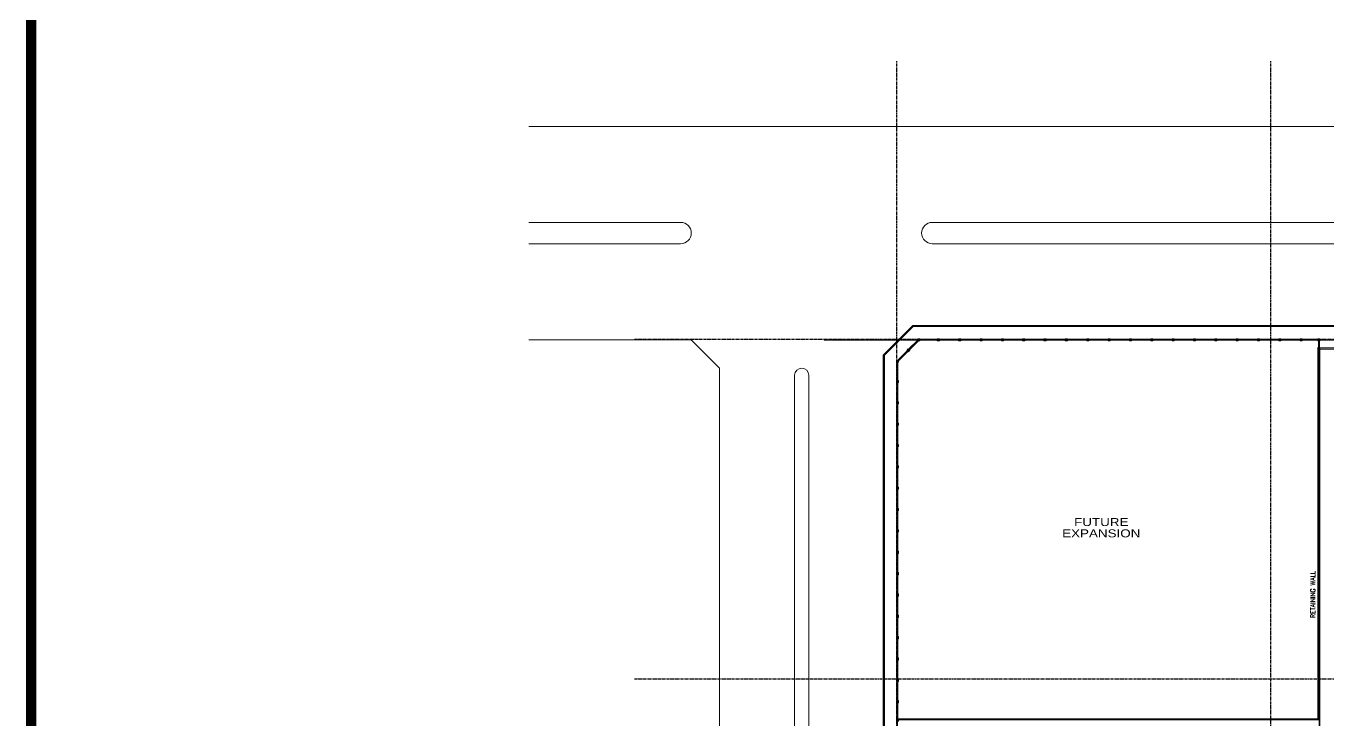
# Model space of a CAD drawing. Header units: inches. Extents: x 6239 to 53413, y 2109 to 35141.
# Drawn here: x 48160 to 49962, y 7238 to 8198 of the extents above; entities that cross this region are included whole.
import ezdxf
from ezdxf.enums import TextEntityAlignment as Align

# ---------------------------------------------------------------- set-up
doc = ezdxf.new("R2010")
doc.units = ezdxf.units.IN
doc.header["$MEASUREMENT"] = 0
doc.linetypes.add('CENTER', pattern=[2, 1.25, -0.25, 0.25, -0.25])
doc.linetypes.add('CENTERX2', pattern=[4, 2.5, -0.5, 0.5, -0.5])
for name, color, linetype in [('AR-AXIS', 9, 'CENTERX2'), ('AR-SHEET-NM', 4, 'Continuous'), ('BLDG. TXT', 3, 'Continuous'), ('CURB-2', 8, 'Continuous'), ('FRAME', 6, 'Continuous'), ('PROPERTY LINE', 3, 'CENTER')]:
    doc.layers.add(name, color=color, linetype=linetype)
for name, color, linetype, lineweight in [('COL', 4, 'Continuous', 18), ('COLHAT', 8, 'Continuous', 18), ('CURVE', 8, 'Continuous', 18), ('FENCEWALL', 4, 'Continuous', 18), ('RAILING', 1, 'Continuous', 18), ('schematic lines', 110, 'Continuous', 25), ('WALL2', 4, 'Continuous', 18)]:
    doc.layers.add(name, color=color, linetype=linetype, lineweight=lineweight)
doc.styles.add('logo-eng', font='arial.ttf', dxfattribs={"height": 600})
doc.styles.add('ROMANS', font='romans.shx', dxfattribs={"width": 0.85})

# ---------------------------------------------------------------- blocks, each defined once
blk = doc.blocks.new('AHHMS TEMPLATE')
at = {"layer": 'COLHAT'}
h = blk.add_hatch(dxfattribs=at)
h.set_pattern_fill('ANSI31', color=8, scale=0.184599, style=0)
h.set_pattern_definition([(135, (-1482491.77186, 34812.915), (0.4144367825, 0.4144367825), [])])
h.paths.add_polyline_path([(-1492442.6, 84579.9), (-1492442.6, 84576.2), (-1492438.9, 84576.2), (-1492438.9, 84579.9)])
h = blk.add_hatch(dxfattribs=at)
h.set_pattern_fill('ANSI31', color=8, scale=0.184599, style=0)
h.set_pattern_definition([(135, (-1482457.9287, 34812.915), (0.4144367825, 0.4144367825), [])])
h.paths.add_polyline_path([(-1492408.8, 84579.9), (-1492408.8, 84576.2), (-1492405.1, 84576.2), (-1492405.1, 84579.9)])
h = blk.add_hatch(dxfattribs=at)
h.set_pattern_fill('ANSI31', color=8, scale=0.184599, style=0)
h.set_pattern_definition([(135, (-1482421.0089, 34812.915), (0.4144367825, 0.4144367825), [])])
h.paths.add_polyline_path([(-1492371.9, 84579.9), (-1492371.9, 84576.2), (-1492368.2, 84576.2), (-1492368.2, 84579.9)])
h = blk.add_hatch(dxfattribs=at)
h.set_pattern_fill('ANSI31', color=8, scale=0.184599, style=0)
h.set_pattern_definition([(135, (-1482384.08905, 34812.915), (0.4144367825, 0.4144367825), [])])
h.paths.add_polyline_path([(-1492334.9, 84579.9), (-1492334.9, 84576.2), (-1492331.2, 84576.2), (-1492331.2, 84579.9)])
h = blk.add_hatch(dxfattribs=at)
h.set_pattern_fill('ANSI31', color=8, scale=0.184599, style=0)
h.set_pattern_definition([(135, (-1482347.16924, 34812.915), (0.4144367825, 0.4144367825), [])])
h.paths.add_polyline_path([(-1492298, 84579.9), (-1492298, 84576.2), (-1492294.3, 84576.2), (-1492294.3, 84579.9)])
h = blk.add_hatch(dxfattribs=at)
h.set_pattern_fill('ANSI31', color=8, scale=0.184599, style=0)
h.set_pattern_definition([(135, (-1482310.2494, 34812.915), (0.4144367825, 0.4144367825), [])])
h.paths.add_polyline_path([(-1492261.1, 84579.9), (-1492261.1, 84576.2), (-1492257.4, 84576.2), (-1492257.4, 84579.9)])
h = blk.add_hatch(dxfattribs=at)
h.set_pattern_fill('ANSI31', color=8, scale=0.184599, style=0)
h.set_pattern_definition([(135, (-1482273.3296, 34812.915), (0.4144367825, 0.4144367825), [])])
h.paths.add_polyline_path([(-1492224.2, 84579.9), (-1492224.2, 84576.2), (-1492220.5, 84576.2), (-1492220.5, 84579.9)])
h = blk.add_hatch(dxfattribs=at)
h.set_pattern_fill('ANSI31', color=8, scale=0.184599, style=0)
h.set_pattern_definition([(135, (-1482236.4098, 34812.915), (0.4144367825, 0.4144367825), [])])
h.paths.add_polyline_path([(-1492187.3, 84579.9), (-1492187.3, 84576.2), (-1492183.6, 84576.2), (-1492183.6, 84579.9)])
h = blk.add_hatch(dxfattribs=at)
h.set_pattern_fill('ANSI31', color=8, scale=0.184599, style=0)
h.set_pattern_definition([(135, (-1482199.48996, 34812.915), (0.4144367825, 0.4144367825), [])])
h.paths.add_polyline_path([(-1492150.3, 84579.9), (-1492150.3, 84576.2), (-1492146.6, 84576.2), (-1492146.6, 84579.9)])
h = blk.add_hatch(dxfattribs=at)
h.set_pattern_fill('ANSI31', color=8, scale=0.184599, style=0)
h.set_pattern_definition([(135, (-1482162.57014, 34812.915), (0.4144367825, 0.4144367825), [])])
h.paths.add_polyline_path([(-1492113.4, 84579.9), (-1492113.4, 84576.2), (-1492109.7, 84576.2), (-1492109.7, 84579.9)])
h = blk.add_hatch(dxfattribs=at)
h.set_pattern_fill('ANSI31', color=8, scale=0.184599, style=0)
h.set_pattern_definition([(135, (-1482125.6503, 34812.915), (0.4144367825, 0.4144367825), [])])
h.paths.add_polyline_path([(-1492076.5, 84579.9), (-1492076.5, 84576.2), (-1492072.8, 84576.2), (-1492072.8, 84579.9)])
h = blk.add_hatch(dxfattribs=at)
h.set_pattern_fill('ANSI31', color=8, scale=0.184599, style=0)
h.set_pattern_definition([(135, (-1482088.7305, 34812.915), (0.4144367825, 0.4144367825), [])])
h.paths.add_polyline_path([(-1492039.6, 84579.9), (-1492039.6, 84576.2), (-1492035.9, 84576.2), (-1492035.9, 84579.9)])
h = blk.add_hatch(dxfattribs=at)
h.set_pattern_fill('ANSI31', color=8, scale=0.184599, style=0)
h.set_pattern_definition([(135, (-1482051.8107, 34812.915), (0.4144367825, 0.4144367825), [])])
h.paths.add_polyline_path([(-1492002.7, 84579.9), (-1492002.7, 84576.2), (-1491999, 84576.2), (-1491999, 84579.9)])
h = blk.add_hatch(dxfattribs=at)
h.set_pattern_fill('ANSI31', color=8, scale=0.184599, style=0)
h.set_pattern_definition([(135, (-1482014.89087, 34812.915), (0.4144367825, 0.4144367825), [])])
h.paths.add_polyline_path([(-1491965.7, 84579.9), (-1491965.7, 84576.2), (-1491962, 84576.2), (-1491962, 84579.9)])
h = blk.add_hatch(dxfattribs=at)
h.set_pattern_fill('ANSI31', color=8, scale=0.184599, style=0)
h.set_pattern_definition([(135, (-1481977.97105, 34812.915), (0.4144367825, 0.4144367825), [])])
h.paths.add_polyline_path([(-1491928.8, 84579.9), (-1491928.8, 84576.2), (-1491925.1, 84576.2), (-1491925.1, 84579.9)])
h = blk.add_hatch(dxfattribs=at)
h.set_pattern_fill('ANSI31', color=8, scale=0.184599, style=0)
h.set_pattern_definition([(135, (-1481941.05123, 34812.915), (0.4144367825, 0.4144367825), [])])
h.paths.add_polyline_path([(-1491891.9, 84579.9), (-1491891.9, 84576.2), (-1491888.2, 84576.2), (-1491888.2, 84579.9)])
h = blk.add_hatch(dxfattribs=at)
h.set_pattern_fill('ANSI31', color=8, scale=0.184599, style=0)
h.set_pattern_definition([(135, (-1481904.1314, 34812.915), (0.4144367825, 0.4144367825), [])])
h.paths.add_polyline_path([(-1491855, 84579.9), (-1491855, 84576.2), (-1491851.3, 84576.2), (-1491851.3, 84579.9)])
h = blk.add_hatch(dxfattribs=at)
h.set_pattern_fill('ANSI31', color=8, scale=0.184599, style=0)
h.set_pattern_definition([(135, (-1481867.2116, 34812.915), (0.4144367825, 0.4144367825), [])])
h.paths.add_polyline_path([(-1491818.1, 84579.9), (-1491818.1, 84576.2), (-1491814.4, 84576.2), (-1491814.4, 84579.9)])
h = blk.add_hatch(dxfattribs=at)
h.set_pattern_fill('ANSI31', color=8, scale=0.184599, style=0)
h.set_pattern_definition([(135, (-1481830.2918, 34812.915), (0.4144367825, 0.4144367825), [])])
h.paths.add_polyline_path([(-1491781.1, 84579.9), (-1491781.1, 84576.2), (-1491777.4, 84576.2), (-1491777.4, 84579.9)])
h = blk.add_hatch(dxfattribs=at)
h.set_pattern_fill('ANSI31', color=8, scale=0.184599, angle=90, style=0)
h.set_pattern_definition([(45, (-1541513.6511, 74629.0414), (0.4144367825, -0.4144367825), [])])
h.paths.add_polyline_path([(-1491746.7, 84576.2), (-1491750.4, 84576.2), (-1491750.4, 84579.9), (-1491746.7, 84579.9)])
h = blk.add_hatch(dxfattribs=at)
h.set_pattern_fill('ANSI31', color=8, scale=0.184599, style=0)
h.set_pattern_definition([(135, (-1482528.6917, 34775.99516), (0.4144367825, 0.4144367825), [])])
h.paths.add_polyline_path([(-1492479.5, 84543), (-1492479.5, 84539.3), (-1492475.8, 84539.3), (-1492475.8, 84543)])
h = blk.add_hatch(dxfattribs=at)
h.set_pattern_fill('ANSI31', color=8, scale=0.184599, angle=45, style=0)
h.set_pattern_definition([(180, (-1450234.96815, 56405.3282), (-4e-17, 0.5861021186), [])])
h.paths.add_polyline_path([(-1492461.8, 84559.6), (-1492459.2, 84557), (-1492456.6, 84559.6), (-1492459.2, 84562.2)])
h = blk.add_hatch(dxfattribs=at)
h.set_pattern_fill('ANSI31', color=8, scale=0.184599, angle=90, style=0)
h.set_pattern_definition([(45, (-1541513.6511, 74613.96583), (0.4144367825, -0.4144367825), [])])
h.paths.add_polyline_path([(-1491746.7, 84561.1), (-1491750.4, 84561.1), (-1491750.4, 84564.8), (-1491746.7, 84564.8)])
h = blk.add_hatch(dxfattribs=at)
h.set_pattern_fill('ANSI31', color=8, scale=0.184599, style=0)
h.set_pattern_definition([(135, (-1482528.6917, 34740.61364), (0.4144367825, 0.4144367825), [])])
h.paths.add_polyline_path([(-1492479.5, 84507.6), (-1492479.5, 84503.9), (-1492475.8, 84503.9), (-1492475.8, 84507.6)])
h = blk.add_hatch(dxfattribs=at)
h.set_pattern_fill('ANSI31', color=8, scale=0.184599, style=0)
h.set_pattern_definition([(135, (-1482528.6917, 34703.6938), (0.4144367825, 0.4144367825), [])])
h.paths.add_polyline_path([(-1492479.5, 84470.7), (-1492479.5, 84467), (-1492475.8, 84467), (-1492475.8, 84470.7)])
h = blk.add_hatch(dxfattribs=at)
h.set_pattern_fill('ANSI31', color=8, scale=0.184599, style=0)
h.set_pattern_definition([(135, (-1482528.6917, 34666.774), (0.4144367825, 0.4144367825), [])])
h.paths.add_polyline_path([(-1492479.5, 84433.7), (-1492479.5, 84430.1), (-1492475.8, 84430.1), (-1492475.8, 84433.7)])
h = blk.add_hatch(dxfattribs=at)
h.set_pattern_fill('ANSI31', color=8, scale=0.184599, style=0)
h.set_pattern_definition([(135, (-1482528.6917, 34629.8542), (0.4144367825, 0.4144367825), [])])
h.paths.add_polyline_path([(-1492479.5, 84396.8), (-1492479.5, 84393.1), (-1492475.8, 84393.1), (-1492475.8, 84396.8)])
h = blk.add_hatch(dxfattribs=at)
h.set_pattern_fill('ANSI31', color=8, scale=0.184599, style=0)
h.set_pattern_definition([(135, (-1482528.6917, 34592.93437), (0.4144367825, 0.4144367825), [])])
h.paths.add_polyline_path([(-1492479.5, 84359.9), (-1492479.5, 84356.2), (-1492475.8, 84356.2), (-1492475.8, 84359.9)])
h = blk.add_hatch(dxfattribs=at)
h.set_pattern_fill('ANSI31', color=8, scale=0.184599, style=0)
h.set_pattern_definition([(135, (-1482528.6917, 34556.01455), (0.4144367825, 0.4144367825), [])])
h.paths.add_polyline_path([(-1492479.5, 84323), (-1492479.5, 84319.3), (-1492475.8, 84319.3), (-1492475.8, 84323)])
h = blk.add_hatch(dxfattribs=at)
h.set_pattern_fill('ANSI31', color=8, scale=0.184599, style=0)
h.set_pattern_definition([(135, (-1482528.6917, 34519.09473), (0.4144367825, 0.4144367825), [])])
h.paths.add_polyline_path([(-1492479.5, 84286.1), (-1492479.5, 84282.4), (-1492475.8, 84282.4), (-1492475.8, 84286.1)])
h = blk.add_hatch(dxfattribs=at)
h.set_pattern_fill('ANSI31', color=8, scale=0.184599, style=0)
h.set_pattern_definition([(135, (-1482528.6917, 34482.1749), (0.4144367825, 0.4144367825), [])])
h.paths.add_polyline_path([(-1492479.5, 84249.1), (-1492479.5, 84245.5), (-1492475.8, 84245.5), (-1492475.8, 84249.1)])
h = blk.add_hatch(dxfattribs=at)
h.set_pattern_fill('ANSI31', color=8, scale=0.184599, style=0)
h.set_pattern_definition([(135, (-1482528.6917, 34445.2551), (0.4144367825, 0.4144367825), [])])
h.paths.add_polyline_path([(-1492479.5, 84212.2), (-1492479.5, 84208.5), (-1492475.8, 84208.5), (-1492475.8, 84212.2)])
h = blk.add_hatch(dxfattribs=at)
h.set_pattern_fill('ANSI31', color=8, scale=0.184599, style=0)
h.set_pattern_definition([(135, (-1482528.6917, 34408.3353), (0.4144367825, 0.4144367825), [])])
h.paths.add_polyline_path([(-1492479.5, 84175.3), (-1492479.5, 84171.6), (-1492475.8, 84171.6), (-1492475.8, 84175.3)])
h = blk.add_hatch(dxfattribs=at)
h.set_pattern_fill('ANSI31', color=8, scale=0.184599, style=0)
h.set_pattern_definition([(135, (-1482528.6917, 34371.41546), (0.4144367825, 0.4144367825), [])])
h.paths.add_polyline_path([(-1492479.5, 84138.4), (-1492479.5, 84134.7), (-1492475.8, 84134.7), (-1492475.8, 84138.4)])
h = blk.add_hatch(dxfattribs=at)
h.set_pattern_fill('ANSI31', color=8, scale=0.184599, style=0)
h.set_pattern_definition([(135, (-1482528.6917, 34334.49564), (0.4144367825, 0.4144367825), [])])
h.paths.add_polyline_path([(-1492479.5, 84101.5), (-1492479.5, 84097.8), (-1492475.8, 84097.8), (-1492475.8, 84101.5)])
h = blk.add_hatch(dxfattribs=at)
h.set_pattern_fill('ANSI31', color=8, scale=0.184599, style=0)
h.set_pattern_definition([(135, (-1482528.6917, 34297.5758), (0.4144367825, 0.4144367825), [])])
h.paths.add_polyline_path([(-1492479.5, 84064.5), (-1492479.5, 84060.9), (-1492475.8, 84060.9), (-1492475.8, 84064.5)])
h = blk.add_hatch(dxfattribs=at)
h.set_pattern_fill('ANSI31', color=8, scale=0.184599, style=0)
h.set_pattern_definition([(135, (-1482528.6917, 34260.656), (0.4144367825, 0.4144367825), [])])
h.paths.add_polyline_path([(-1492479.5, 84027.6), (-1492479.5, 84023.9), (-1492475.8, 84023.9), (-1492475.8, 84027.6)])
h = blk.add_hatch(dxfattribs=at)
h.set_pattern_fill('ANSI31', color=8, scale=0.184599, style=0)
h.set_pattern_definition([(135, (-1482528.6917, 34223.7362), (0.4144367825, 0.4144367825), [])])
h.paths.add_polyline_path([(-1492479.5, 83990.7), (-1492479.5, 83987), (-1492475.8, 83987), (-1492475.8, 83990.7)])
h = blk.add_hatch(dxfattribs=at)
h.set_pattern_fill('ANSI31', color=8, scale=0.184599, style=0)
h.set_pattern_definition([(135, (-1482528.6917, 34186.81637), (0.4144367825, 0.4144367825), [])])
h.paths.add_polyline_path([(-1492479.5, 83953.8), (-1492479.5, 83950.1), (-1492475.8, 83950.1), (-1492475.8, 83953.8)])
h = blk.add_hatch(dxfattribs=at)
h.set_pattern_fill('ANSI31', color=8, scale=0.184599, style=0)
h.set_pattern_definition([(135, (-1482528.6917, 34155.12736), (0.4144367825, 0.4144367825), [])])
h.paths.add_polyline_path([(-1492479.5, 83922.1), (-1492479.5, 83918.4), (-1492475.8, 83918.4), (-1492475.8, 83922.1)])
at = {"layer": 'AR-AXIS', "color": 8, "ltscale": 2}
for p, q in [((-1492478.6, 81994.9), (-1492478.6, 85060)), ((-1491831.6, 81994.9), (-1491831.6, 85060)), ((-1492933, 84579), (-1488915.2, 84579)), ((-1492933, 83991.4), (-1488915.2, 83991.4))]:
    blk.add_line(p, q, dxfattribs=at)
at = {"layer": 'AR-AXIS', "color": 8}
blk.add_line((-1492441.2, 84577.1), (-1492605.4, 84577.1), dxfattribs=at)
at = {"layer": 'COL', "color": 8}
for points in [[(-1492438.9, 84576.2), (-1492442.6, 84576.2), (-1492442.6, 84579.9), (-1492438.9, 84579.9)], [(-1492405.1, 84576.2), (-1492408.8, 84576.2), (-1492408.8, 84579.9), (-1492405.1, 84579.9)], [(-1492368.2, 84576.2), (-1492371.9, 84576.2), (-1492371.9, 84579.9), (-1492368.2, 84579.9)], [(-1492331.2, 84576.2), (-1492334.9, 84576.2), (-1492334.9, 84579.9), (-1492331.2, 84579.9)], [(-1492294.3, 84576.2), (-1492298, 84576.2), (-1492298, 84579.9), (-1492294.3, 84579.9)], [(-1492257.4, 84576.2), (-1492261.1, 84576.2), (-1492261.1, 84579.9), (-1492257.4, 84579.9)], [(-1492220.5, 84576.2), (-1492224.2, 84576.2), (-1492224.2, 84579.9), (-1492220.5, 84579.9)], [(-1492183.6, 84576.2), (-1492187.3, 84576.2), (-1492187.3, 84579.9), (-1492183.6, 84579.9)], [(-1492146.6, 84576.2), (-1492150.3, 84576.2), (-1492150.3, 84579.9), (-1492146.6, 84579.9)], [(-1492109.7, 84576.2), (-1492113.4, 84576.2), (-1492113.4, 84579.9), (-1492109.7, 84579.9)], [(-1492072.8, 84576.2), (-1492076.5, 84576.2), (-1492076.5, 84579.9), (-1492072.8, 84579.9)], [(-1492035.9, 84576.2), (-1492039.6, 84576.2), (-1492039.6, 84579.9), (-1492035.9, 84579.9)], [(-1491999, 84576.2), (-1492002.7, 84576.2), (-1492002.7, 84579.9), (-1491999, 84579.9)], [(-1491962, 84576.2), (-1491965.7, 84576.2), (-1491965.7, 84579.9), (-1491962, 84579.9)], [(-1491925.1, 84576.2), (-1491928.8, 84576.2), (-1491928.8, 84579.9), (-1491925.1, 84579.9)], [(-1491888.2, 84576.2), (-1491891.9, 84576.2), (-1491891.9, 84579.9), (-1491888.2, 84579.9)], [(-1491851.3, 84576.2), (-1491855, 84576.2), (-1491855, 84579.9), (-1491851.3, 84579.9)], [(-1491814.4, 84576.2), (-1491818.1, 84576.2), (-1491818.1, 84579.9), (-1491814.4, 84579.9)], [(-1491777.4, 84576.2), (-1491781.1, 84576.2), (-1491781.1, 84579.9), (-1491777.4, 84579.9)], [(-1491750.4, 84576.2), (-1491750.4, 84579.9), (-1491746.7, 84579.9), (-1491746.7, 84576.2)], [(-1492475.8, 84539.3), (-1492479.5, 84539.3), (-1492479.5, 84543), (-1492475.8, 84543)], [(-1492456.6, 84559.6), (-1492459.2, 84557), (-1492461.8, 84559.6), (-1492459.2, 84562.2)], [(-1491750.4, 84561.1), (-1491750.4, 84564.8), (-1491746.7, 84564.8), (-1491746.7, 84561.1)], [(-1492475.8, 84503.9), (-1492479.5, 84503.9), (-1492479.5, 84507.6), (-1492475.8, 84507.6)], [(-1492475.8, 84467), (-1492479.5, 84467), (-1492479.5, 84470.7), (-1492475.8, 84470.7)], [(-1492475.8, 84430.1), (-1492479.5, 84430.1), (-1492479.5, 84433.7), (-1492475.8, 84433.7)], [(-1492475.8, 84393.1), (-1492479.5, 84393.1), (-1492479.5, 84396.8), (-1492475.8, 84396.8)], [(-1492475.8, 84356.2), (-1492479.5, 84356.2), (-1492479.5, 84359.9), (-1492475.8, 84359.9)], [(-1492475.8, 84319.3), (-1492479.5, 84319.3), (-1492479.5, 84323), (-1492475.8, 84323)], [(-1492475.8, 84282.4), (-1492479.5, 84282.4), (-1492479.5, 84286.1), (-1492475.8, 84286.1)], [(-1492475.8, 84245.5), (-1492479.5, 84245.5), (-1492479.5, 84249.1), (-1492475.8, 84249.1)], [(-1492475.8, 84208.5), (-1492479.5, 84208.5), (-1492479.5, 84212.2), (-1492475.8, 84212.2)], [(-1492475.8, 84171.6), (-1492479.5, 84171.6), (-1492479.5, 84175.3), (-1492475.8, 84175.3)], [(-1492475.8, 84134.7), (-1492479.5, 84134.7), (-1492479.5, 84138.4), (-1492475.8, 84138.4)], [(-1492475.8, 84097.8), (-1492479.5, 84097.8), (-1492479.5, 84101.5), (-1492475.8, 84101.5)], [(-1492475.8, 84060.9), (-1492479.5, 84060.9), (-1492479.5, 84064.5), (-1492475.8, 84064.5)], [(-1492475.8, 84023.9), (-1492479.5, 84023.9), (-1492479.5, 84027.6), (-1492475.8, 84027.6)], [(-1492475.8, 83987), (-1492479.5, 83987), (-1492479.5, 83990.7), (-1492475.8, 83990.7)], [(-1492475.8, 83950.1), (-1492479.5, 83950.1), (-1492479.5, 83953.8), (-1492475.8, 83953.8)], [(-1492475.8, 83918.4), (-1492479.5, 83918.4), (-1492479.5, 83922.1), (-1492475.8, 83922.1)]]:
    blk.add_lwpolyline(points, close=True, dxfattribs=at)
at = {"layer": 'CURB-2', "color": 8}
blk.add_lwpolyline([(-1491654.4, 84600.8), (-1492450.3, 84600.8), (-1492500.6, 84550.6), (-1492500.6, 83883.9, 0.414214), (-1492484, 83867.3), (-1492428.8, 83867.3, -0.374688), (-1492317.2, 83770.1, 0.186243), (-1492296.4, 83732.5), (-1492293, 83729.6, -0.221873), (-1492270.3, 83681), (-1492270.3, 83429.7, -0.221872), (-1492293, 83381.1), (-1492296.4, 83378.2, 0.186559), (-1492317.2, 83340.6, -0.374688), (-1492428.8, 83243.4), (-1492484, 83243.4, 0.414214), (-1492500.6, 83226.8), (-1492500.6, 82279.6), (-1492438.1, 82217), (-1489428.5, 82217)], format="xyb", dxfattribs=at)
at = {"layer": 'CURVE', "color": 8}
for p, q in [((-1489450.3, 84947.2), (-1493115.3, 84947.2)), ((-1493115.3, 84781.1), (-1492853, 84781.1)), ((-1492417.4, 84781.1), (-1489468.7, 84781.1)), ((-1493115.3, 84744.2), (-1492853, 84744.2)), ((-1492417.4, 84744.2), (-1489468.7, 84744.2)), ((-1492834.6, 84578), (-1493115.3, 84578)), ((-1492834.6, 84578), (-1492785.4, 84528.8)), ((-1492785.4, 84528.8), (-1492785.4, 82264.4)), ((-1492655.6, 82276.7), (-1492655.6, 84516.5)), ((-1492631, 82276.7), (-1492631, 84516.5))]:
    blk.add_line(p, q, dxfattribs=at)
blk.add_lwpolyline([(-1491654.4, 84602.7), (-1492451.1, 84602.7), (-1492502.4, 84551.3), (-1492502.4, 83883.9, 0.414214), (-1492484, 83865.5), (-1492428.8, 83865.5, -0.374688), (-1492319, 83769.8, 0.186243), (-1492297.6, 83731.1), (-1492294.2, 83728.2, -0.221873), (-1492272.2, 83681), (-1492272.2, 83429.7, -0.221872), (-1492294.2, 83382.5), (-1492297.6, 83379.7, 0.186559), (-1492319, 83340.9, -0.374688), (-1492428.8, 83245.2), (-1492484, 83245.2, 0.414214), (-1492502.5, 83226.8), (-1492502.5, 82278.8), (-1492438.8, 82215.2), (-1489427.8, 82215.2)], format="xyb", dxfattribs=at)
for centre, radius, start, end in [((-1492853, 84762.6), 18.5, 270, 90), ((-1492417.4, 84762.6), 18.5, 90, 270), ((-1492643.3, 84516.5), 12.3, 0, 180)]:
    blk.add_arc(centre, radius, start, end, dxfattribs=at)
at = {"layer": 'FENCEWALL', "color": 8}
for p, q in [((-1492442.6, 84577.5), (-1492458.6, 84561.5)), ((-1492441.3, 84576.2), (-1492457.3, 84560.2)), ((-1491749.4, 84576.2), (-1491749.4, 84564.8)), ((-1491747.6, 84576.2), (-1491747.6, 84564.8)), ((-1492461.2, 84558.9), (-1492477.2, 84543)), ((-1492459.9, 84557.6), (-1492475.8, 84541.7)), ((-1492478.6, 84507.6), (-1492478.6, 84539.3)), ((-1492476.8, 84507.6), (-1492476.8, 84539.3)), ((-1492478.6, 84470.7), (-1492478.6, 84503.9)), ((-1492476.8, 84470.7), (-1492476.8, 84503.9)), ((-1492478.6, 84433.7), (-1492478.6, 84467)), ((-1492476.8, 84433.7), (-1492476.8, 84467)), ((-1492478.6, 84396.8), (-1492478.6, 84430.1)), ((-1492476.8, 84396.8), (-1492476.8, 84430.1)), ((-1492478.6, 84359.9), (-1492478.6, 84393.1)), ((-1492476.8, 84359.9), (-1492476.8, 84393.1)), ((-1492478.6, 84323), (-1492478.6, 84356.2)), ((-1492476.8, 84323), (-1492476.8, 84356.2)), ((-1492478.6, 84286.1), (-1492478.6, 84319.3)), ((-1492476.8, 84286.1), (-1492476.8, 84319.3)), ((-1492478.6, 84249.1), (-1492478.6, 84282.4)), ((-1492476.8, 84249.1), (-1492476.8, 84282.4)), ((-1492478.6, 84212.2), (-1492478.6, 84245.5)), ((-1492476.8, 84212.2), (-1492476.8, 84245.5)), ((-1492478.6, 84175.3), (-1492478.6, 84208.5)), ((-1492476.8, 84175.3), (-1492476.8, 84208.5)), ((-1492478.6, 84138.4), (-1492478.6, 84171.6)), ((-1492476.8, 84138.4), (-1492476.8, 84171.6)), ((-1492478.6, 84101.5), (-1492478.6, 84134.7)), ((-1492476.8, 84101.5), (-1492476.8, 84134.7)), ((-1492478.6, 84064.5), (-1492478.6, 84097.8)), ((-1492476.8, 84064.5), (-1492476.8, 84097.8)), ((-1492478.6, 84027.6), (-1492478.6, 84060.9)), ((-1492476.8, 84027.6), (-1492476.8, 84060.9)), ((-1492478.6, 83990.7), (-1492478.6, 84023.9)), ((-1492476.8, 83990.7), (-1492476.8, 84023.9)), ((-1492478.6, 83953.8), (-1492478.6, 83987)), ((-1492476.8, 83953.8), (-1492476.8, 83987)), ((-1492478.6, 83922.1), (-1492478.6, 83950.1)), ((-1492476.8, 83922.1), (-1492476.8, 83950.1))]:
    blk.add_line(p, q, dxfattribs=at)
for points in [[(-1492438.9, 84579), (-1492408.8, 84579)], [(-1492438.9, 84577.1), (-1492408.8, 84577.1)], [(-1492371.9, 84579), (-1492405.1, 84579)], [(-1492371.9, 84577.1), (-1492405.1, 84577.1)], [(-1492368.2, 84579), (-1492334.9, 84579)], [(-1492368.2, 84577.1), (-1492334.9, 84577.1)], [(-1492331.2, 84579), (-1492298, 84579)], [(-1492331.2, 84577.1), (-1492298, 84577.1)], [(-1492294.3, 84579), (-1492261.1, 84579)], [(-1492294.3, 84577.1), (-1492261.1, 84577.1)], [(-1492257.4, 84579), (-1492224.2, 84579)], [(-1492257.4, 84577.1), (-1492224.2, 84577.1)], [(-1492220.5, 84579), (-1492187.3, 84579)], [(-1492220.5, 84577.1), (-1492187.3, 84577.1)], [(-1492183.6, 84579), (-1492150.3, 84579)], [(-1492183.6, 84577.1), (-1492150.3, 84577.1)], [(-1492146.6, 84579), (-1492113.4, 84579)], [(-1492146.6, 84577.1), (-1492113.4, 84577.1)], [(-1492109.7, 84579), (-1492076.5, 84579)], [(-1492109.7, 84577.1), (-1492076.5, 84577.1)], [(-1492072.8, 84579), (-1492039.6, 84579)], [(-1492072.8, 84577.1), (-1492039.6, 84577.1)], [(-1492035.9, 84579), (-1492002.7, 84579)], [(-1492035.9, 84577.1), (-1492002.7, 84577.1)], [(-1491999, 84579), (-1491965.7, 84579)], [(-1491999, 84577.1), (-1491965.7, 84577.1)], [(-1491962, 84579), (-1491928.8, 84579)], [(-1491962, 84577.1), (-1491928.8, 84577.1)], [(-1491925.1, 84579), (-1491891.9, 84579)], [(-1491925.1, 84577.1), (-1491891.9, 84577.1)], [(-1491888.2, 84579), (-1491855, 84579)], [(-1491888.2, 84577.1), (-1491855, 84577.1)], [(-1491851.3, 84579), (-1491818.1, 84579)], [(-1491851.3, 84577.1), (-1491818.1, 84577.1)], [(-1491814.4, 84579), (-1491781.1, 84579)], [(-1491814.4, 84577.1), (-1491781.1, 84577.1)], [(-1491777.4, 84579), (-1491750.4, 84579)], [(-1491777.4, 84577.1), (-1491750.4, 84577.1)], [(-1491746.7, 84563.9), (-1491703.6, 84563.9)], [(-1491746.7, 84562), (-1491703.6, 84562)]]:
    blk.add_lwpolyline(points, dxfattribs=at)
at = {"layer": 'FRAME', "color": 6, "const_width": 17.9}
blk.add_lwpolyline([(-1493976.6, 118389.2), (-1493976.6, 77918.8)], dxfattribs=at)
at = {"layer": 'PROPERTY LINE', "color": 8}
blk.add_lwpolyline([(-1492441.2, 84577.1), (-1492478.1, 84540.2), (-1492478.1, 82288.1), (-1492428.8, 82238.9), (-1489438.3, 82238.9), (-1489389.1, 82288.1), (-1489389.1, 84527.9), (-1489438.3, 84577.1), (-1492441.2, 84577.1)], dxfattribs=at)
at = {"layer": 'RAILING', "color": 8}
for p, q in [((-1491749, 83920.7), (-1491749, 84561.1)), ((-1491748.1, 83507.1), (-1491748.1, 84561.1)), ((-1492475.8, 83920.7), (-1491749, 83920.7))]:
    blk.add_line(p, q, dxfattribs=at)
at = {"layer": 'WALL2', "color": 8}
for p, q in [((-1491750.4, 84561.1), (-1491750.4, 83922.1)), ((-1491746.7, 83505.9), (-1491746.7, 84561.1)), ((-1492476.8, 83922.1), (-1491750.4, 83922.1))]:
    blk.add_line(p, q, dxfattribs=at)
at = {"layer": 'AR-SHEET-NM', "color": 8, "style": 'ROMANS'}
blk.add_text('RETAINING WALL', height=7.692, rotation=90, dxfattribs=at).set_placement((-1491755.1, 84096.7))
at = {"layer": 'BLDG. TXT', "color": 8, "ltscale": 0.5, "style": 'logo-eng', "width": 1.2}
for s, p in [('EXPANSION', (-1492125.1, 84243.1)), ('FUTURE', (-1492125.1, 84262.7))]:
    blk.add_text(s, height=13.84, dxfattribs=at).set_placement(p, align=Align.MIDDLE_CENTER)

msp = doc.modelspace()

# ---------------------------------------------------------------- block references
at = {"layer": 'schematic lines', "xscale": 0.8, "yscale": 0.8, "zscale": 0.8}
msp.add_blockref('AHHMS TEMPLATE', (1243348.2, -59898.6), dxfattribs=at)

doc.saveas('drawing.dxf')
